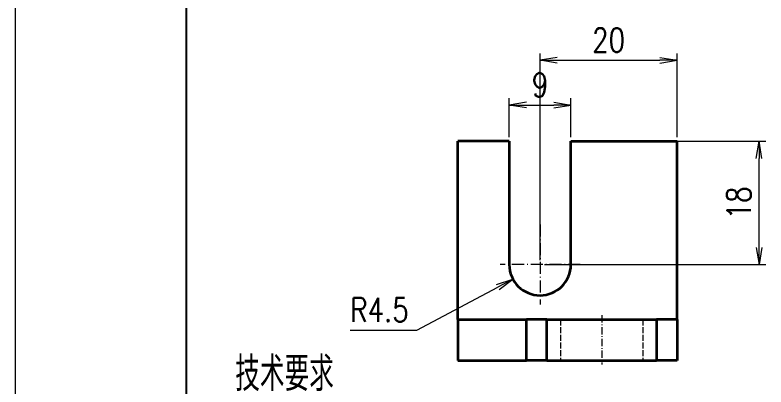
# Model space of a CAD drawing. Header units: millimetres. Extents: x -50019 to 104182, y -50696 to 36580.
# Drawn here: x -48908.6 to -48799, y 36153.4 to 36207.8 of the extents above; entities that cross this region are included whole.
import ezdxf

# ---------------------------------------------------------------- set-up
doc = ezdxf.new("R2010")
doc.units = ezdxf.units.MM
doc.header["$LTSCALE"] = 0.5
doc.linetypes.add('DASHDOT', pattern=[18.5, 12, -3, 0.5, -3])
doc.linetypes.add('DASHED', pattern=[15, 12, -3])
doc.layers.add('图\\M+19E79\\M+195B6\\M+18E9A', color=7, linetype='Continuous')
doc.layers.add('图框', color=7, linetype='Continuous', lineweight=18)
doc.layers.add('标注线', color=3, linetype='Continuous', lineweight=18)
doc.layers.add('打印-禁用', color=7, linetype='Continuous', lineweight=15, plot=False)
doc.styles.add('DIM', font='romans.shx', dxfattribs={"width": 0.8, "bigfont": 'bigfont.shx'})
doc.styles.add('机械长仿宋', font='gbenor.shx', dxfattribs={"height": 1, "bigfont": 'gbcbig.shx'})
doc.dimstyles.new('DEH 1-1$0', dxfattribs={"dimtxt": 3.5, "dimasz": 2.5, "dimexe": 1, "dimexo": 0.625, "dimgap": 1.2, "dimtad": 1, "dimzin": 9, "dimdsep": 46, "dimtxsty": 'DIM', "dimblk": 'OPEN', "dimcen": 0, "dimclrd": 8, "dimclre": 8, "dimclrt": 2, "dimazin": 2, "dimtfac": 0.5, "dimtmove": 0, "dimatfit": 3, "dimldrblk": 'OPEN', "dimfxl": 0, "dimtolj": 2, "dimlwd": 18, "dimlwe": 18, "dimarcsym": 0})
doc.dimstyles.new('DEH 1-1$4', dxfattribs={"dimtxt": 3.5, "dimasz": 2.5, "dimexe": 1, "dimexo": 0.625, "dimgap": 1.2, "dimtad": 1, "dimtoh": 1, "dimdsep": 46, "dimtxsty": 'DIM', "dimblk": 'OPEN', "dimcen": 0, "dimclrd": 8, "dimclre": 8, "dimclrt": 2, "dimazin": 2, "dimtfac": 0.5, "dimtofl": 0, "dimtmove": 0, "dimatfit": 3, "dimldrblk": 'OPEN', "dimfxl": 0, "dimtolj": 2, "dimlwd": 18, "dimlwe": 18, "dimarcsym": 0})

# ---------------------------------------------------------------- blocks, each defined once
blk = doc.blocks.new('GZDEH零件A4图框V01版')
at = {"layer": '图\\M+19E79\\M+195B6\\M+18E9A', "linetype": 'Continuous'}
blk.add_line((25, 292), (25, 13.5), dxfattribs=at)
at = {"layer": '打印-禁用', "linetype": 'Continuous'}
for p, q in [((0, 297), (0, 0)), ((210, 297), (210, 0))]:
    blk.add_line(p, q, dxfattribs=at)
blk = doc.blocks.new('DEH A4')
at = {"layer": '图框'}
blk.add_blockref('GZDEH零件A4图框V01版', (0, 0), dxfattribs=at)
blk = doc.blocks.new('_Open')
at = {"color": 0, "linetype": 'ByBlock', "lineweight": -2}
for p, q in [((-1, 0.167), (0, 0)), ((-1, -0.167), (0, 0)), ((0, 0), (-1, 0))]:
    blk.add_line(p, q, dxfattribs=at)
blk = doc.blocks.new('*D104')
at = {"layer": 'Defpoints', "color": 0, "transparency": 16777216}
for p in [(-48811.99, 36201.15), (-48811.99, 36189.32), (-48831.99, 36171.32)]:
    blk.add_point(p, dxfattribs=at)
at = {"layer": '标注线', "color": 8, "lineweight": 18, "transparency": 16777216}
for p, q in [((-48831.99, 36171.94), (-48831.99, 36202.15)), ((-48829.49, 36201.15), (-48814.49, 36201.15)), ((-48811.99, 36189.94), (-48811.99, 36202.15))]:
    blk.add_line(p, q, dxfattribs=at)
at = {"layer": '标注线', "color": 8, "lineweight": 18, "transparency": 16777216, "xscale": 2.5, "yscale": 2.5, "zscale": 2.5, "rotation": 180}
blk.add_blockref('_Open', (-48831.99, 36201.15), dxfattribs=at)
at = {"layer": '标注线', "color": 8, "lineweight": 18, "transparency": 16777216, "xscale": 2.5, "yscale": 2.5, "zscale": 2.5}
blk.add_blockref('_Open', (-48811.99, 36201.15), dxfattribs=at)
at = {"layer": '标注线', "color": 2, "transparency": 16777216, "insert": (-48821.99, 36204.1), "char_height": 3.5, "attachment_point": 5, "style": 'DIM'}
blk.add_mtext('\\A2;20', dxfattribs=at)
blk = doc.blocks.new('*D105')
at = {"layer": 'Defpoints', "color": 0, "transparency": 16777216}
for p in [(-48827.49, 36194.61), (-48836.49, 36189.32), (-48827.49, 36189.32)]:
    blk.add_point(p, dxfattribs=at)
at = {"layer": '标注线', "color": 8, "lineweight": 18, "transparency": 16777216}
for p, q in [((-48836.49, 36189.94), (-48836.49, 36195.61)), ((-48827.49, 36189.94), (-48827.49, 36195.61)), ((-48833.99, 36194.61), (-48829.99, 36194.61))]:
    blk.add_line(p, q, dxfattribs=at)
at = {"layer": '标注线', "color": 8, "lineweight": 18, "transparency": 16777216, "xscale": 2.5, "yscale": 2.5, "zscale": 2.5, "rotation": 180}
blk.add_blockref('_Open', (-48836.49, 36194.61), dxfattribs=at)
at = {"layer": '标注线', "color": 8, "lineweight": 18, "transparency": 16777216, "xscale": 2.5, "yscale": 2.5, "zscale": 2.5}
blk.add_blockref('_Open', (-48827.49, 36194.61), dxfattribs=at)
at = {"layer": '标注线', "color": 2, "transparency": 16777216, "insert": (-48831.99, 36197.56), "char_height": 3.5, "attachment_point": 5, "style": 'DIM'}
blk.add_mtext('\\A2;9', dxfattribs=at)
blk = doc.blocks.new('*D106')
at = {"layer": 'Defpoints', "color": 0, "transparency": 16777216}
for p in [(-48819.14, 36189.32), (-48800.01, 36189.32), (-48831.99, 36171.32)]:
    blk.add_point(p, dxfattribs=at)
at = {"layer": '标注线', "color": 8, "lineweight": 18, "transparency": 16777216}
for p, q in [((-48818.52, 36189.32), (-48799.01, 36189.32)), ((-48800.01, 36173.82), (-48800.01, 36186.82)), ((-48831.36, 36171.32), (-48799.01, 36171.32))]:
    blk.add_line(p, q, dxfattribs=at)
at = {"layer": '标注线', "color": 8, "lineweight": 18, "transparency": 16777216, "xscale": 2.5, "yscale": 2.5, "zscale": 2.5}
for p, rotation in [((-48800.01, 36189.32), 90), ((-48800.01, 36171.32), 270)]:
    blk.add_blockref('_Open', p, dxfattribs=dict(at, rotation=rotation))
at = {"layer": '标注线', "color": 2, "transparency": 16777216, "insert": (-48802.96, 36180.32), "char_height": 3.5, "attachment_point": 5, "rotation": 90, "style": 'DIM'}
blk.add_mtext('\\A2;18', dxfattribs=at)
blk = doc.blocks.new('*D107')
at = {"layer": 'Defpoints', "color": 0, "transparency": 16777216}
for p in [(-48831.99, 36171.32), (-48835.96, 36169.2)]:
    blk.add_point(p, dxfattribs=at)
at = {"layer": '标注线', "color": 8, "lineweight": 18, "transparency": 16777216}
for p, q in [((-48849.96, 36161.76), (-48838.17, 36168.03)), ((-48859.69, 36161.76), (-48849.96, 36161.76))]:
    blk.add_line(p, q, dxfattribs=at)
at = {"layer": '标注线', "color": 8, "lineweight": 18, "transparency": 16777216, "xscale": 2.5, "yscale": 2.5, "zscale": 2.5, "rotation": 28.01323291193182}
blk.add_blockref('_Open', (-48835.96, 36169.2), dxfattribs=at)
at = {"layer": '标注线', "color": 2, "transparency": 16777216, "insert": (-48855.43, 36164.71), "char_height": 3.5, "attachment_point": 5, "style": 'DIM'}
blk.add_mtext('\\A2;R4.5', dxfattribs=at)

msp = doc.modelspace()

# ---------------------------------------------------------------- linework, layer by layer
at = {"color": 7, "lineweight": 35}
for p, q in [((-48843.987, 36163.318), (-48843.987, 36189.318)), ((-48811.987, 36163.318), (-48811.987, 36189.318))]:
    msp.add_line(p, q, dxfattribs=at)
at = {"color": 7, "lineweight": 35, "ltscale": 0.1875}
msp.add_line((-48836.487, 36189.318), (-48843.987, 36189.318), dxfattribs=at)
at = {"color": 7, "lineweight": 35, "ltscale": 0.45}
for p, q in [((-48836.487, 36189.318), (-48836.487, 36171.318)), ((-48827.487, 36171.318), (-48827.487, 36189.318))]:
    msp.add_line(p, q, dxfattribs=at)
at = {"color": 7, "lineweight": 35, "ltscale": 0.3875}
msp.add_line((-48827.487, 36189.318), (-48811.987, 36189.318), dxfattribs=at)
at = {"color": 2, "linetype": 'DASHDOT', "lineweight": 13, "ltscale": 0.2925}
msp.add_line((-48831.987, 36177.168), (-48831.987, 36165.468), dxfattribs=at)
at = {"color": 2, "linetype": 'DASHDOT', "lineweight": 13, "ltscale": 0.292499}
msp.add_line((-48826.137, 36171.318), (-48837.837, 36171.318), dxfattribs=at)
at = {"color": 2, "linetype": 'DASHDOT', "lineweight": 13, "ltscale": 0.180015}
msp.add_line((-48822.987, 36163.918), (-48822.987, 36156.718), dxfattribs=at)
at = {"color": 1, "linetype": 'DASHED', "lineweight": 13}
msp.add_line((-48811.987, 36163.318), (-48843.987, 36163.318), dxfattribs=at)
at = {"color": 7, "lineweight": 35, "ltscale": 0.25}
for p, q in [((-48843.987, 36163.318), (-48833.987, 36163.318)), ((-48843.987, 36157.318), (-48833.987, 36157.318))]:
    msp.add_line(p, q, dxfattribs=at)
at = {"color": 7, "lineweight": 35, "ltscale": 0.15}
for p, q in [((-48843.987, 36163.318), (-48843.987, 36157.318)), ((-48833.987, 36157.318), (-48833.987, 36163.318)), ((-48830.987, 36157.318), (-48830.987, 36163.318)), ((-48814.987, 36163.318), (-48814.987, 36157.318)), ((-48811.987, 36163.318), (-48811.987, 36157.318))]:
    msp.add_line(p, q, dxfattribs=at)
at = {"color": 7, "lineweight": 35, "ltscale": 0.075}
for p, q in [((-48830.987, 36163.318), (-48833.987, 36163.318)), ((-48811.987, 36163.318), (-48814.987, 36163.318)), ((-48830.987, 36157.318), (-48833.987, 36157.318)), ((-48811.987, 36157.318), (-48814.987, 36157.318))]:
    msp.add_line(p, q, dxfattribs=at)
at = {"color": 7, "lineweight": 35, "ltscale": 0.4}
for p, q in [((-48830.987, 36163.318), (-48814.987, 36163.318)), ((-48830.987, 36157.318), (-48814.987, 36157.318))]:
    msp.add_line(p, q, dxfattribs=at)
at = {"color": 1, "linetype": 'DASHED', "lineweight": 13, "ltscale": 0.15}
for p, q in [((-48828.987, 36163.318), (-48828.987, 36157.318)), ((-48828.987, 36163.318), (-48828.987, 36157.318)), ((-48816.987, 36163.318), (-48816.987, 36157.318)), ((-48816.987, 36163.318), (-48816.987, 36157.318))]:
    msp.add_line(p, q, dxfattribs=at)
at = {"color": 7, "lineweight": 35}
msp.add_arc((-48831.987, 36171.318), 4.5, 180.00001, 0, dxfattribs=at)

# ---------------------------------------------------------------- block references
at = {"layer": '图框'}
for p in [(-49118.642, 36073.093), (-48908.643, 36073.093)]:
    msp.add_blockref('DEH A4', p, dxfattribs=at)

# ---------------------------------------------------------------- texts
at = {"layer": '标注线', "color": 2, "insert": (-48876.494, 36136.126), "char_height": 5, "width": 114.82461, "attachment_point": 7, "style": '机械长仿宋'}
msp.add_mtext('\\A2;技术要求\\P1、去飞边、毛刺；\\P2、棱边、孔口倒角C0.5。', dxfattribs=at)

# ---------------------------------------------------------------- dimensions: what is measured, and where the dimension line sits
at = {"layer": '标注线'}
for base, p1, p2, picture, middle in [((-48811.987, 36201.149), (-48831.987, 36171.318), (-48811.987, 36189.318), '*D104', (-48821.987, 36204.099)), ((-48827.487, 36194.605), (-48836.487, 36189.318), (-48827.487, 36189.318), '*D105', (-48831.987, 36197.555))]:
    dim = msp.add_linear_dim(base=base, p1=p1, p2=p2, dimstyle='DEH 1-1$0', override={"dimarcsym": 1}, dxfattribs=at)
    dim.commit()
    dim.dimension.update_dxf_attribs({"geometry": picture, "text_midpoint": middle})
dim = msp.add_linear_dim(base=(-48800.009, 36189.318), p1=(-48831.987, 36171.318), p2=(-48819.142, 36189.318), angle=90, dimstyle='DEH 1-1$0', override={"dimarcsym": 1}, dxfattribs=at)
dim.commit()
dim.dimension.update_dxf_attribs({"geometry": '*D106', "text_midpoint": (-48802.959, 36180.318)})
dim = msp.add_radius_dim(center=(-48831.987, 36171.318), mpoint=(-48835.96, 36169.205), dimstyle='DEH 1-1$4', override={"dimarcsym": 1}, dxfattribs=at)
dim.commit()
dim.dimension.update_dxf_attribs({"geometry": '*D107', "text_midpoint": (-48855.427, 36161.756), "dimtype": 164})

doc.saveas('drawing.dxf')
